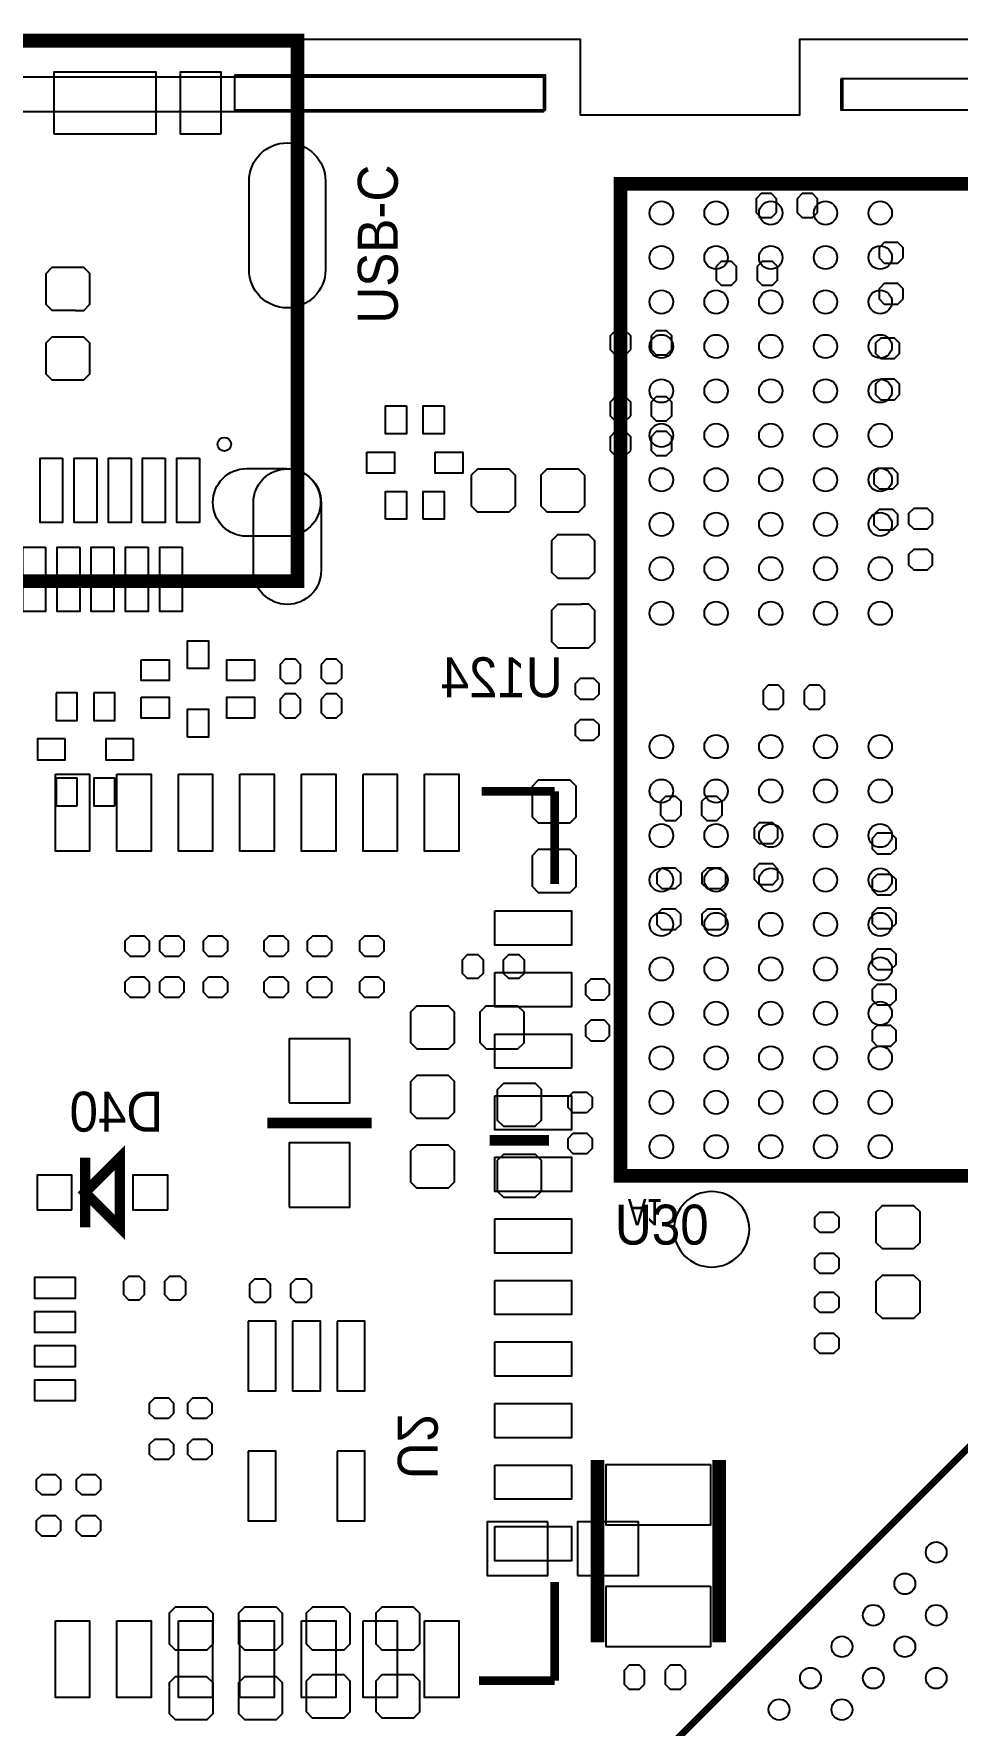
# Model space of a CAD drawing. Extents: x 0 to 69.6, y 0 to 50.1.
# Drawn here: x 13.6 to 27.1, y 25.36 to 50.08 of the extents above; entities that cross this region are included whole.
import ezdxf

# ---------------------------------------------------------------- set-up
doc = ezdxf.new("R2010")
doc.units = 0
for name, color, linetype in [('BG_OUTLINE', 254, 'CONTINUOUS'), ('BG_SOLDERMASK_BOTTOM', 40, 'CONTINUOUS'), ('BG_SOLDERMASK_TOP', 2, 'CONTINUOUS'), ('PG_SILKSCREEN_BOTTOM', 12, 'CONTINUOUS'), ('PG_SILKSCREEN_TOP', 254, 'CONTINUOUS'), ('PIN_BOTTOM', 1, 'CONTINUOUS'), ('PIN_TOP', 110, 'CONTINUOUS')]:
    doc.layers.add(name, color=color, linetype=linetype)

msp = doc.modelspace()

# ---------------------------------------------------------------- linework, layer by layer
at = {"layer": 'BG_OUTLINE'}
msp.add_lwpolyline([(44.79798, 50.000002), (24.79802, 50.000002), (24.79802, 48.89754), (21.59508, 48.89754), (21.59508, 50.000002), (0.999998, 50.000002), (0.01999, 50.000002), (0, 50.000002), (0, 49.980012), (0, 49.010011), (0.000102, 49.010087, 0.002521), (0, 49.000004), (0, 45.400011), (0, 43.99534), (0.00762, 43.99534, -1.003849), (0, 42.0116), (0, 22.000007)], format="xyb", dxfattribs=at)
at = {"layer": 'BG_SOLDERMASK_BOTTOM'}
for points in [[(16.5354, 49.4792), (16.5354, 48.9712), (21.082, 48.9712), (21.082, 49.4792)], [(25.4, 49.4284), (25.4, 48.9712), (31.1912, 48.9712), (31.1912, 49.4284)]]:
    msp.add_lwpolyline(points, close=True, dxfattribs=at)
at = {"layer": 'BG_SOLDERMASK_TOP'}
msp.add_lwpolyline([(5.0292, 38.735, 0.157299), (4.0386, 38.989), (4.0386, 49.4538), (21.0566, 49.4538), (21.0566, 48.9458), (6.0198, 48.9458, 0.975674), (6.0198, 46.9646, -1.007364), (6.0198, 42.9768, 0.415165), (5.0292, 41.9608)], format="xyb", close=True, dxfattribs=at)
msp.add_lwpolyline([(25.4254, 48.9712), (44.0944, 48.9712), (44.0944, 49.4284), (25.4254, 49.4284)], close=True, dxfattribs=at)
at = {"layer": 'PG_SILKSCREEN_BOTTOM'}
for points, const_width in [([(22.17801, 33.389976), (32.17799, 33.389976), (32.17799, 47.890024), (22.17801, 47.890024), (22.17801, 33.389976), (32.17799, 33.389976), (32.17799, 47.890024), (22.17801, 47.890024)], 0.2), ([(17.018, 34.163), (18.542, 34.163)], 0.1524), ([(21.1328, 33.909), (20.2692, 33.909)], 0.1524), ([(14.859, 33.655), (14.859, 32.639), (14.351, 33.147), (14.859, 33.655)], 0.1524), ([(14.351, 33.655), (14.351, 32.639)], 0.1524)]:
    msp.add_lwpolyline(points, dxfattribs=dict(at, const_width=const_width))
msp.add_lwpolyline([(24.064443, 32.608012, 1), (22.961556, 32.607995, 1)], format="xyb", close=True, dxfattribs=at)
at = {"layer": 'PG_SILKSCREEN_TOP'}
for points, const_width in [([(17.457014, 49.984635), (8.517026, 49.984635), (8.517026, 42.08465), (17.457014, 42.08465), (17.457014, 49.984635)], 0.2), ([(20.149998, 39.012012), (21.21601, 39.012012)], 0.127), ([(21.21601, 39.012012), (21.21601, 37.658802)], 0.127), ([(21.599601, 23.749), (36.095381, 38.244805)], 0.100101), ([(21.844, 26.5684), (21.844, 29.2354)], 0.2), ([(23.622, 26.5684), (23.622, 29.2354)], 0.2), ([(21.21601, 27.450999), (21.21601, 26.011988)], 0.127), ([(21.21601, 26.011988), (20.111288, 26.011988)], 0.127)]:
    msp.add_lwpolyline(points, dxfattribs=dict(at, const_width=const_width))
at = {"layer": 'PIN_BOTTOM'}
for points in [[(13.892111, 48.622801), (15.392108, 48.622801), (15.392108, 49.522799), (13.892111, 49.522799)], [(16.342106, 48.622788), (16.342106, 49.522786), (15.742107, 49.522786), (15.742107, 48.622788)], [(13.8811, 46.6725), (14.2113, 46.6725), (14.325905, 46.6725), (14.4145, 46.583905), (14.4145, 46.1264), (14.3256, 46.0375), (14.211605, 46.0375), (14.2113, 46.037805), (13.8684, 46.037805), (13.7795, 46.126705), (13.7795, 46.469605), (13.7795, 46.581289), (13.870711, 46.6725)], [(13.8811, 45.6565), (14.2113, 45.6565), (14.325905, 45.6565), (14.4145, 45.567905), (14.4145, 45.1104), (14.3256, 45.0215), (14.211605, 45.0215), (14.2113, 45.021805), (13.8684, 45.021805), (13.7795, 45.110705), (13.7795, 45.453605), (13.7795, 45.565289), (13.870711, 45.6565)], [(20.6375, 43.6245), (20.6375, 43.2943), (20.6375, 43.179695), (20.548905, 43.0911), (20.0914, 43.0911), (20.0025, 43.18), (20.0025, 43.293995), (20.002805, 43.2943), (20.002805, 43.6372), (20.091705, 43.7261), (20.434605, 43.7261), (20.546289, 43.7261), (20.6375, 43.634889)], [(21.6535, 43.6245), (21.6535, 43.2943), (21.6535, 43.179695), (21.564905, 43.0911), (21.1074, 43.0911), (21.0185, 43.18), (21.0185, 43.293995), (21.018805, 43.2943), (21.018805, 43.6372), (21.107705, 43.7261), (21.450605, 43.7261), (21.562289, 43.7261), (21.6535, 43.634889)], [(13.928598, 40.453208), (13.928598, 40.046808), (14.233398, 40.046808), (14.233398, 40.453208)], [(14.47861, 40.453208), (14.47861, 40.046808), (14.78341, 40.046808), (14.78341, 40.453208)], [(14.059205, 39.777416), (13.652805, 39.777416), (13.652805, 39.472616), (14.059205, 39.472616)], [(15.059203, 39.777416), (14.652803, 39.777416), (14.652803, 39.472616), (15.059203, 39.472616)], [(14.233398, 38.796824), (14.233398, 39.203224), (13.928598, 39.203224), (13.928598, 38.796824)], [(14.78341, 38.796824), (14.78341, 39.203224), (14.47861, 39.203224), (14.47861, 38.796824)], [(20.9931, 39.1795), (21.3233, 39.1795), (21.437905, 39.1795), (21.5265, 39.090905), (21.5265, 38.6334), (21.4376, 38.5445), (21.323605, 38.5445), (21.3233, 38.544805), (20.9804, 38.544805), (20.8915, 38.633705), (20.8915, 38.976605), (20.8915, 39.088289), (20.982711, 39.1795)], [(20.9931, 38.1635), (21.3233, 38.1635), (21.437905, 38.1635), (21.5265, 38.074905), (21.5265, 37.6174), (21.4376, 37.5285), (21.323605, 37.5285), (21.3233, 37.528805), (20.9804, 37.528805), (20.8915, 37.617705), (20.8915, 37.960605), (20.8915, 38.072289), (20.982711, 38.1635)], [(15.213, 36.598987), (15.013, 36.598987), (14.937994, 36.673993), (14.937994, 36.824006), (15.013, 36.899012), (15.213, 36.899012), (15.288006, 36.824006), (15.288006, 36.673993)], [(15.721, 36.598987), (15.521, 36.598987), (15.445994, 36.673993), (15.445994, 36.824006), (15.521, 36.899012), (15.721, 36.899012), (15.796006, 36.824006), (15.796006, 36.673993)], [(16.356, 36.598987), (16.156, 36.598987), (16.080994, 36.673993), (16.080994, 36.824006), (16.156, 36.899012), (16.356, 36.899012), (16.431006, 36.824006), (16.431006, 36.673993)], [(17.245, 36.598987), (17.045, 36.598987), (16.969994, 36.673993), (16.969994, 36.824006), (17.045, 36.899012), (17.245, 36.899012), (17.320006, 36.824006), (17.320006, 36.673993)], [(17.88, 36.598987), (17.68, 36.598987), (17.604994, 36.673993), (17.604994, 36.824006), (17.68, 36.899012), (17.88, 36.899012), (17.955006, 36.824006), (17.955006, 36.673993)], [(18.642, 36.598987), (18.442, 36.598987), (18.366994, 36.673993), (18.366994, 36.824006), (18.442, 36.899012), (18.642, 36.899012), (18.717006, 36.824006), (18.717006, 36.673993)], [(20.170013, 36.549), (20.170013, 36.349), (20.095007, 36.273994), (19.944994, 36.273994), (19.869988, 36.349), (19.869988, 36.549), (19.944994, 36.624006), (20.095007, 36.624006)], [(20.469987, 36.349), (20.469987, 36.549), (20.544993, 36.624006), (20.695006, 36.624006), (20.770012, 36.549), (20.770012, 36.349), (20.695006, 36.273994), (20.544993, 36.273994)], [(15.013, 36.299013), (15.213, 36.299013), (15.288006, 36.224007), (15.288006, 36.073994), (15.213, 35.998988), (15.013, 35.998988), (14.937994, 36.073994), (14.937994, 36.224007)], [(15.521, 36.299013), (15.721, 36.299013), (15.796006, 36.224007), (15.796006, 36.073994), (15.721, 35.998988), (15.521, 35.998988), (15.445994, 36.073994), (15.445994, 36.224007)], [(16.156, 36.299013), (16.356, 36.299013), (16.431006, 36.224007), (16.431006, 36.073994), (16.356, 35.998988), (16.156, 35.998988), (16.080994, 36.073994), (16.080994, 36.224007)], [(17.045, 36.299013), (17.245, 36.299013), (17.320006, 36.224007), (17.320006, 36.073994), (17.245, 35.998988), (17.045, 35.998988), (16.969994, 36.073994), (16.969994, 36.224007)], [(17.68, 36.299013), (17.88, 36.299013), (17.955006, 36.224007), (17.955006, 36.073994), (17.88, 35.998988), (17.68, 35.998988), (17.604994, 36.073994), (17.604994, 36.224007)], [(18.442, 36.299013), (18.642, 36.299013), (18.717006, 36.224007), (18.717006, 36.073994), (18.642, 35.998988), (18.442, 35.998988), (18.366994, 36.073994), (18.366994, 36.224007)], [(19.1135, 35.3441), (19.1135, 35.6743), (19.1135, 35.788905), (19.202095, 35.8775), (19.6596, 35.8775), (19.7485, 35.7886), (19.7485, 35.674605), (19.748195, 35.6743), (19.748195, 35.3314), (19.659295, 35.2425), (19.316395, 35.2425), (19.204711, 35.2425), (19.1135, 35.333711)], [(20.1295, 35.3441), (20.1295, 35.6743), (20.1295, 35.788905), (20.218095, 35.8775), (20.6756, 35.8775), (20.7645, 35.7886), (20.7645, 35.674605), (20.764195, 35.6743), (20.764195, 35.3314), (20.675295, 35.2425), (20.332395, 35.2425), (20.220711, 35.2425), (20.1295, 35.333711)], [(17.3355, 34.4551), (18.2245, 34.4551), (18.2245, 35.3949), (17.3355, 35.3949)], [(19.2151, 34.8615), (19.5453, 34.8615), (19.659905, 34.8615), (19.7485, 34.772905), (19.7485, 34.3154), (19.6596, 34.2265), (19.545605, 34.2265), (19.5453, 34.226805), (19.2024, 34.226805), (19.1135, 34.315705), (19.1135, 34.658605), (19.1135, 34.770289), (19.204711, 34.8615)], [(20.4851, 34.744812), (20.8153, 34.744812), (20.929905, 34.744812), (21.0185, 34.656217), (21.0185, 34.198712), (20.9296, 34.109812), (20.815605, 34.109812), (20.8153, 34.110117), (20.4724, 34.110117), (20.3835, 34.199017), (20.3835, 34.541917), (20.3835, 34.653601), (20.474711, 34.744812)], [(21.69, 34.312987), (21.49, 34.312987), (21.414994, 34.387993), (21.414994, 34.538006), (21.49, 34.613012), (21.69, 34.613012), (21.765006, 34.538006), (21.765006, 34.387993)], [(21.49, 34.013013), (21.69, 34.013013), (21.765006, 33.938007), (21.765006, 33.787994), (21.69, 33.712988), (21.49, 33.712988), (21.414994, 33.787994), (21.414994, 33.938007)], [(17.3355, 32.9311), (18.2245, 32.9311), (18.2245, 33.8709), (17.3355, 33.8709)], [(19.2151, 33.8455), (19.5453, 33.8455), (19.659905, 33.8455), (19.7485, 33.756905), (19.7485, 33.2994), (19.6596, 33.2105), (19.545605, 33.2105), (19.5453, 33.210805), (19.2024, 33.210805), (19.1135, 33.299705), (19.1135, 33.642605), (19.1135, 33.754289), (19.204711, 33.8455)], [(20.4851, 33.708188), (20.8153, 33.708188), (20.929905, 33.708188), (21.0185, 33.619592), (21.0185, 33.162088), (20.9296, 33.073188), (20.815605, 33.073188), (20.8153, 33.073492), (20.4724, 33.073492), (20.3835, 33.162392), (20.3835, 33.505292), (20.3835, 33.616976), (20.474711, 33.708188)], [(14.159001, 32.893), (14.159001, 33.401), (13.651001, 33.401), (13.651001, 32.893)], [(15.558999, 32.893), (15.558999, 33.401), (15.050999, 33.401), (15.050999, 32.893)], [(26.0223, 32.9565), (26.3525, 32.9565), (26.467105, 32.9565), (26.5557, 32.867905), (26.5557, 32.4104), (26.4668, 32.3215), (26.352805, 32.3215), (26.3525, 32.321805), (26.0096, 32.321805), (25.9207, 32.410705), (25.9207, 32.753605), (25.9207, 32.865289), (26.011911, 32.9565)], [(25.2968, 32.560387), (25.0968, 32.560387), (25.021794, 32.635393), (25.021794, 32.785406), (25.0968, 32.860412), (25.2968, 32.860412), (25.371806, 32.785406), (25.371806, 32.635393)], [(25.0968, 32.260413), (25.2968, 32.260413), (25.371806, 32.185407), (25.371806, 32.035394), (25.2968, 31.960388), (25.0968, 31.960388), (25.021794, 32.035394), (25.021794, 32.185407)], [(14.209878, 31.904267), (13.60998, 31.904267), (13.60998, 31.604267), (14.209878, 31.604267)], [(15.217013, 31.85), (15.217013, 31.65), (15.142007, 31.574994), (14.991994, 31.574994), (14.916988, 31.65), (14.916988, 31.85), (14.991994, 31.925006), (15.142007, 31.925006)], [(15.516987, 31.65), (15.516987, 31.85), (15.591993, 31.925006), (15.742006, 31.925006), (15.817012, 31.85), (15.817012, 31.65), (15.742006, 31.574994), (15.591993, 31.574994)], [(26.0223, 31.9405), (26.3525, 31.9405), (26.467105, 31.9405), (26.5557, 31.851905), (26.5557, 31.3944), (26.4668, 31.3055), (26.352805, 31.3055), (26.3525, 31.305805), (26.0096, 31.305805), (25.9207, 31.394705), (25.9207, 31.737605), (25.9207, 31.849289), (26.011911, 31.9405)], [(17.057497, 31.811697), (17.057497, 31.611697), (16.982491, 31.536691), (16.832478, 31.536691), (16.757472, 31.611697), (16.757472, 31.811697), (16.832478, 31.886703), (16.982491, 31.886703)], [(17.357471, 31.611697), (17.357471, 31.811697), (17.432477, 31.886703), (17.58249, 31.886703), (17.657496, 31.811697), (17.657496, 31.611697), (17.58249, 31.536691), (17.432477, 31.536691)], [(25.2968, 31.391987), (25.0968, 31.391987), (25.021794, 31.466993), (25.021794, 31.617006), (25.0968, 31.692012), (25.2968, 31.692012), (25.371806, 31.617006), (25.371806, 31.466993)], [(14.209878, 31.404268), (13.60998, 31.404268), (13.60998, 31.104269), (14.209878, 31.104269)], [(16.735298, 31.264657), (16.735298, 30.248657), (17.141698, 30.248657), (17.141698, 31.264657)], [(17.385284, 31.264657), (17.385284, 30.248657), (17.791684, 30.248657), (17.791684, 31.264657)], [(18.03527, 31.264657), (18.03527, 30.248657), (18.44167, 30.248657), (18.44167, 31.264657)], [(25.0968, 31.092013), (25.2968, 31.092013), (25.371806, 31.017007), (25.371806, 30.866994), (25.2968, 30.791988), (25.0968, 30.791988), (25.021794, 30.866994), (25.021794, 31.017007)], [(14.209878, 30.904244), (13.60998, 30.904244), (13.60998, 30.604244), (14.209878, 30.604244)], [(14.209878, 30.404244), (13.60998, 30.404244), (13.60998, 30.104245), (14.209878, 30.104245)], [(15.5686, 29.842587), (15.3686, 29.842587), (15.293594, 29.917593), (15.293594, 30.067606), (15.3686, 30.142612), (15.5686, 30.142612), (15.643606, 30.067606), (15.643606, 29.917593)], [(16.1274, 29.842587), (15.9274, 29.842587), (15.852394, 29.917593), (15.852394, 30.067606), (15.9274, 30.142612), (16.1274, 30.142612), (16.202406, 30.067606), (16.202406, 29.917593)], [(15.3686, 29.542613), (15.5686, 29.542613), (15.643606, 29.467607), (15.643606, 29.317594), (15.5686, 29.242588), (15.3686, 29.242588), (15.293594, 29.317594), (15.293594, 29.467607)], [(15.9274, 29.542613), (16.1274, 29.542613), (16.202406, 29.467607), (16.202406, 29.317594), (16.1274, 29.242588), (15.9274, 29.242588), (15.852394, 29.317594), (15.852394, 29.467607)], [(16.735298, 29.364737), (16.735298, 28.348737), (17.141698, 28.348737), (17.141698, 29.364737)], [(18.03527, 29.364737), (18.03527, 28.348737), (18.44167, 28.348737), (18.44167, 29.364737)], [(13.9176, 28.724987), (13.7176, 28.724987), (13.642594, 28.799993), (13.642594, 28.950006), (13.7176, 29.025012), (13.9176, 29.025012), (13.992606, 28.950006), (13.992606, 28.799993)], [(14.5018, 28.724987), (14.3018, 28.724987), (14.226794, 28.799993), (14.226794, 28.950006), (14.3018, 29.025012), (14.5018, 29.025012), (14.576806, 28.950006), (14.576806, 28.799993)], [(13.7176, 28.425013), (13.9176, 28.425013), (13.992606, 28.350007), (13.992606, 28.199994), (13.9176, 28.124988), (13.7176, 28.124988), (13.642594, 28.199994), (13.642594, 28.350007)], [(14.3018, 28.425013), (14.5018, 28.425013), (14.576806, 28.350007), (14.576806, 28.199994), (14.5018, 28.124988), (14.3018, 28.124988), (14.226794, 28.199994), (14.226794, 28.350007)], [(21.1185, 28.3337), (20.2295, 28.3337), (20.2295, 27.5463), (21.1185, 27.5463)], [(21.5535, 27.5463), (22.4425, 27.5463), (22.4425, 28.3337), (21.5535, 28.3337)], [(16.2179, 26.9875), (16.2179, 26.6573), (16.2179, 26.542695), (16.129305, 26.4541), (15.6718, 26.4541), (15.5829, 26.543), (15.5829, 26.656995), (15.583205, 26.6573), (15.583205, 27.0002), (15.672105, 27.0891), (16.015005, 27.0891), (16.126689, 27.0891), (16.2179, 26.997889)], [(17.2339, 26.9875), (17.2339, 26.6573), (17.2339, 26.542695), (17.145305, 26.4541), (16.6878, 26.4541), (16.5989, 26.543), (16.5989, 26.656995), (16.599205, 26.6573), (16.599205, 27.0002), (16.688105, 27.0891), (17.031005, 27.0891), (17.142689, 27.0891), (17.2339, 26.997889)], [(18.2245, 26.9875), (18.2245, 26.6573), (18.2245, 26.542695), (18.135905, 26.4541), (17.6784, 26.4541), (17.5895, 26.543), (17.5895, 26.656995), (17.589805, 26.6573), (17.589805, 27.0002), (17.678705, 27.0891), (18.021605, 27.0891), (18.133289, 27.0891), (18.2245, 26.997889)], [(19.2405, 26.9875), (19.2405, 26.6573), (19.2405, 26.542695), (19.151905, 26.4541), (18.6944, 26.4541), (18.6055, 26.543), (18.6055, 26.656995), (18.605805, 26.6573), (18.605805, 27.0002), (18.694705, 27.0891), (19.037605, 27.0891), (19.149289, 27.0891), (19.2405, 26.997889)], [(16.2179, 25.9715), (16.2179, 25.6413), (16.2179, 25.526695), (16.129305, 25.4381), (15.6718, 25.4381), (15.5829, 25.527), (15.5829, 25.640995), (15.583205, 25.6413), (15.583205, 25.9842), (15.672105, 26.0731), (16.015005, 26.0731), (16.126689, 26.0731), (16.2179, 25.981889)], [(17.2339, 25.9715), (17.2339, 25.6413), (17.2339, 25.526695), (17.145305, 25.4381), (16.6878, 25.4381), (16.5989, 25.527), (16.5989, 25.640995), (16.599205, 25.6413), (16.599205, 25.9842), (16.688105, 26.0731), (17.031005, 26.0731), (17.142689, 26.0731), (17.2339, 25.981889)], [(18.2245, 25.9969), (18.2245, 25.6667), (18.2245, 25.552095), (18.135905, 25.4635), (17.6784, 25.4635), (17.5895, 25.5524), (17.5895, 25.666395), (17.589805, 25.6667), (17.589805, 26.0096), (17.678705, 26.0985), (18.021605, 26.0985), (18.133289, 26.0985), (18.2245, 26.007289)], [(19.2405, 25.9969), (19.2405, 25.6667), (19.2405, 25.552095), (19.151905, 25.4635), (18.6944, 25.4635), (18.6055, 25.5524), (18.6055, 25.666395), (18.605805, 25.6667), (18.605805, 26.0096), (18.694705, 26.0985), (19.037605, 26.0985), (19.149289, 26.0985), (19.2405, 26.007289)]]:
    msp.add_lwpolyline(points, close=True, dxfattribs=at)
for points in [[(16.748227, 46.63694), (16.748227, 47.93234, -1), (17.865827, 47.93234), (17.865827, 46.63694, -1)], [(17.299127, 42.739335), (16.714927, 42.739335, -1), (16.714927, 43.729935), (17.299127, 43.729935, -1)], [(16.811727, 42.239336), (16.811727, 43.229936, -1), (17.802327, 43.229936), (17.802327, 42.239336, -1)]]:
    msp.add_lwpolyline(points, format="xyb", close=True, dxfattribs=at)
for centre, radius in [((22.778009, 47.465005), 0.17145), ((23.578007, 47.465005), 0.17145), ((24.378006, 47.465005), 0.17145), ((25.178004, 47.465005), 0.17145), ((25.978002, 47.465005), 0.17145), ((22.778009, 46.814994), 0.17145), ((23.578007, 46.814994), 0.17145), ((24.378006, 46.814994), 0.17145), ((25.178004, 46.814994), 0.17145), ((25.978002, 46.814994), 0.17145), ((22.778009, 46.165008), 0.17145), ((23.578007, 46.165008), 0.17145), ((24.378006, 46.165008), 0.17145), ((25.178004, 46.165008), 0.17145), ((25.978002, 46.165008), 0.17145), ((22.778009, 45.514997), 0.17145), ((23.578007, 45.514997), 0.17145), ((24.378006, 45.514997), 0.17145), ((25.178004, 45.514997), 0.17145), ((25.978002, 45.514997), 0.17145), ((22.778009, 44.865011), 0.17145), ((23.578007, 44.865011), 0.17145), ((24.378006, 44.865011), 0.17145), ((25.178004, 44.865011), 0.17145), ((25.978002, 44.865011), 0.17145), ((22.778009, 44.214999), 0.17145), ((23.578007, 44.214999), 0.17145), ((24.378006, 44.214999), 0.17145), ((25.178004, 44.214999), 0.17145), ((25.978002, 44.214999), 0.17145), ((16.387013, 44.084646), 0.1), ((22.778009, 43.564988), 0.17145), ((23.578007, 43.564988), 0.17145), ((24.378006, 43.564988), 0.17145), ((25.178004, 43.564988), 0.17145), ((25.978002, 43.564988), 0.17145), ((22.778009, 42.915002), 0.17145), ((23.578007, 42.915002), 0.17145), ((24.378006, 42.915002), 0.17145), ((25.178004, 42.915002), 0.17145), ((25.978002, 42.915002), 0.17145), ((22.778009, 42.26499), 0.17145), ((23.578007, 42.26499), 0.17145), ((24.378006, 42.26499), 0.17145), ((25.178004, 42.26499), 0.17145), ((25.978002, 42.26499), 0.17145), ((22.778009, 41.615004), 0.17145), ((23.578007, 41.615004), 0.17145), ((24.378006, 41.615004), 0.17145), ((25.178004, 41.615004), 0.17145), ((25.978002, 41.615004), 0.17145), ((22.778009, 39.664996), 0.17145), ((23.578007, 39.664996), 0.17145), ((24.378006, 39.664996), 0.17145), ((25.178004, 39.664996), 0.17145), ((25.978002, 39.664996), 0.17145), ((22.778009, 39.01501), 0.17145), ((23.578007, 39.01501), 0.17145), ((24.378006, 39.01501), 0.17145), ((25.178004, 39.01501), 0.17145), ((25.978002, 39.01501), 0.17145), ((22.778009, 38.364998), 0.17145), ((23.578007, 38.364998), 0.17145), ((24.378006, 38.364998), 0.17145), ((25.178004, 38.364998), 0.17145), ((25.978002, 38.364998), 0.17145), ((22.778009, 37.715012), 0.17145), ((23.578007, 37.715012), 0.17145), ((24.378006, 37.715012), 0.17145), ((25.178004, 37.715012), 0.17145), ((25.978002, 37.715012), 0.17145), ((22.778009, 37.065001), 0.17145), ((23.578007, 37.065001), 0.17145), ((24.378006, 37.065001), 0.17145), ((25.178004, 37.065001), 0.17145), ((25.978002, 37.065001), 0.17145), ((22.778009, 36.414989), 0.17145), ((23.578007, 36.414989), 0.17145), ((24.378006, 36.414989), 0.17145), ((25.178004, 36.414989), 0.17145), ((25.978002, 36.414989), 0.17145), ((22.778009, 35.765003), 0.17145), ((23.578007, 35.765003), 0.17145), ((24.378006, 35.765003), 0.17145), ((25.178004, 35.765003), 0.17145), ((25.978002, 35.765003), 0.17145), ((22.778009, 35.114992), 0.17145), ((23.578007, 35.114992), 0.17145), ((24.378006, 35.114992), 0.17145), ((25.178004, 35.114992), 0.17145), ((25.978002, 35.114992), 0.17145), ((22.778009, 34.465006), 0.17145), ((23.578007, 34.465006), 0.17145), ((24.378006, 34.465006), 0.17145), ((25.178004, 34.465006), 0.17145), ((25.978002, 34.465006), 0.17145), ((22.778009, 33.814995), 0.17145), ((23.578007, 33.814995), 0.17145), ((24.378006, 33.814995), 0.17145), ((25.178004, 33.814995), 0.17145), ((25.978002, 33.814995), 0.17145)]:
    msp.add_circle(centre, radius, dxfattribs=at)
at = {"layer": 'PIN_TOP'}
for points in [[(16.748227, 46.63694), (16.748227, 47.93234, -1), (17.865827, 47.93234), (17.865827, 46.63694, -1)], [(17.299127, 42.739335), (16.714927, 42.739335, -1), (16.714927, 43.729935), (17.299127, 43.729935, -1)], [(16.811727, 42.239336), (16.811727, 43.229936, -1), (17.802327, 43.229936), (17.802327, 42.239336, -1)]]:
    msp.add_lwpolyline(points, format="xyb", close=True, dxfattribs=at)
for points in [[(24.462613, 47.4742), (24.462613, 47.6742), (24.387607, 47.749206), (24.237594, 47.749206), (24.162588, 47.6742), (24.162588, 47.4742), (24.237594, 47.399194), (24.387607, 47.399194)], [(24.762587, 47.6742), (24.762587, 47.4742), (24.837593, 47.399194), (24.987606, 47.399194), (25.062612, 47.4742), (25.062612, 47.6742), (24.987606, 47.749206), (24.837593, 47.749206)], [(26.0366, 46.733587), (26.2366, 46.733587), (26.311606, 46.808593), (26.311606, 46.958606), (26.2366, 47.033612), (26.0366, 47.033612), (25.961594, 46.958606), (25.961594, 46.808593)], [(23.878413, 46.4836), (23.878413, 46.6836), (23.803407, 46.758606), (23.653394, 46.758606), (23.578388, 46.6836), (23.578388, 46.4836), (23.653394, 46.408594), (23.803407, 46.408594)], [(24.178387, 46.6836), (24.178387, 46.4836), (24.253393, 46.408594), (24.403406, 46.408594), (24.478412, 46.4836), (24.478412, 46.6836), (24.403406, 46.758606), (24.253393, 46.758606)], [(26.2366, 46.433613), (26.0366, 46.433613), (25.961594, 46.358607), (25.961594, 46.208594), (26.0366, 46.133588), (26.2366, 46.133588), (26.311606, 46.208594), (26.311606, 46.358607)], [(22.329013, 45.4676), (22.329013, 45.6676), (22.254007, 45.742606), (22.103994, 45.742606), (22.028988, 45.6676), (22.028988, 45.4676), (22.103994, 45.392594), (22.254007, 45.392594)], [(22.628987, 45.6676), (22.628987, 45.4676), (22.703993, 45.392594), (22.854006, 45.392594), (22.929012, 45.4676), (22.929012, 45.6676), (22.854006, 45.742606), (22.703993, 45.742606)], [(25.9858, 45.336587), (26.1858, 45.336587), (26.260806, 45.411593), (26.260806, 45.561606), (26.1858, 45.636612), (25.9858, 45.636612), (25.910794, 45.561606), (25.910794, 45.411593)], [(26.1858, 45.036613), (25.9858, 45.036613), (25.910794, 44.961607), (25.910794, 44.811594), (25.9858, 44.736588), (26.1858, 44.736588), (26.260806, 44.811594), (26.260806, 44.961607)], [(22.329013, 44.5024), (22.329013, 44.7024), (22.254007, 44.777406), (22.103994, 44.777406), (22.028988, 44.7024), (22.028988, 44.5024), (22.103994, 44.427394), (22.254007, 44.427394)], [(22.628987, 44.7024), (22.628987, 44.5024), (22.703993, 44.427394), (22.854006, 44.427394), (22.929012, 44.5024), (22.929012, 44.7024), (22.854006, 44.777406), (22.703993, 44.777406)], [(19.04939, 44.644208), (19.04939, 44.237808), (18.74459, 44.237808), (18.74459, 44.644208)], [(19.599402, 44.644208), (19.599402, 44.237808), (19.294602, 44.237808), (19.294602, 44.644208)], [(22.329013, 43.9944), (22.329013, 44.1944), (22.254007, 44.269406), (22.103994, 44.269406), (22.028988, 44.1944), (22.028988, 43.9944), (22.103994, 43.919394), (22.254007, 43.919394)], [(22.628987, 44.1944), (22.628987, 43.9944), (22.703993, 43.919394), (22.854006, 43.919394), (22.929012, 43.9944), (22.929012, 44.1944), (22.854006, 44.269406), (22.703993, 44.269406)], [(14.022222, 43.87944), (14.022222, 42.93964), (13.692022, 42.93964), (13.692022, 43.87944)], [(14.522018, 43.87944), (14.522018, 42.93964), (14.191818, 42.93964), (14.191818, 43.87944)], [(15.02222, 43.87944), (15.02222, 42.93964), (14.69202, 42.93964), (14.69202, 43.87944)], [(15.522016, 43.87944), (15.522016, 42.93964), (15.191816, 42.93964), (15.191816, 43.87944)], [(16.022218, 43.87944), (16.022218, 42.93964), (15.692018, 42.93964), (15.692018, 43.87944)], [(18.468797, 43.968416), (18.875197, 43.968416), (18.875197, 43.663616), (18.468797, 43.663616)], [(19.468795, 43.968416), (19.875195, 43.968416), (19.875195, 43.663616), (19.468795, 43.663616)], [(25.9604, 43.431587), (26.1604, 43.431587), (26.235406, 43.506593), (26.235406, 43.656606), (26.1604, 43.731612), (25.9604, 43.731612), (25.885394, 43.656606), (25.885394, 43.506593)], [(18.74459, 42.987824), (18.74459, 43.394224), (19.04939, 43.394224), (19.04939, 42.987824)], [(19.294602, 42.987824), (19.294602, 43.394224), (19.599402, 43.394224), (19.599402, 42.987824)], [(26.1604, 43.131613), (25.9604, 43.131613), (25.885394, 43.056607), (25.885394, 42.906594), (25.9604, 42.831588), (26.1604, 42.831588), (26.235406, 42.906594), (26.235406, 43.056607)], [(26.4684, 42.847387), (26.6684, 42.847387), (26.743406, 42.922393), (26.743406, 43.072406), (26.6684, 43.147412), (26.4684, 43.147412), (26.393394, 43.072406), (26.393394, 42.922393)], [(13.77221, 42.579442), (13.77221, 41.639642), (13.44201, 41.639642), (13.44201, 42.579442)], [(14.272031, 42.579442), (14.272031, 41.639642), (13.941831, 41.639642), (13.941831, 42.579442)], [(14.772208, 42.579442), (14.772208, 41.639642), (14.442008, 41.639642), (14.442008, 42.579442)], [(15.272029, 42.579442), (15.272029, 41.639642), (14.941829, 41.639642), (14.941829, 42.579442)], [(15.772232, 42.579442), (15.772232, 41.639642), (15.442032, 41.639642), (15.442032, 42.579442)], [(21.2725, 42.1259), (21.6027, 42.1259), (21.717305, 42.1259), (21.8059, 42.214495), (21.8059, 42.672), (21.717, 42.7609), (21.603005, 42.7609), (21.6027, 42.760595), (21.2598, 42.760595), (21.1709, 42.671695), (21.1709, 42.328795), (21.1709, 42.217111), (21.262111, 42.1259)], [(26.6684, 42.547413), (26.4684, 42.547413), (26.393394, 42.472407), (26.393394, 42.322394), (26.4684, 42.247388), (26.6684, 42.247388), (26.743406, 42.322394), (26.743406, 42.472407)], [(21.2725, 41.1099), (21.6027, 41.1099), (21.717305, 41.1099), (21.8059, 41.198495), (21.8059, 41.656), (21.717, 41.7449), (21.603005, 41.7449), (21.6027, 41.744595), (21.2598, 41.744595), (21.1709, 41.655695), (21.1709, 41.312795), (21.1709, 41.201111), (21.262111, 41.1099)], [(15.848584, 40.804795), (15.848584, 41.211195), (16.153384, 41.211195), (16.153384, 40.804795)], [(15.172792, 40.935402), (15.579192, 40.935402), (15.579192, 40.630602), (15.172792, 40.630602)], [(16.829176, 40.630602), (16.422776, 40.630602), (16.422776, 40.935402), (16.829176, 40.935402)], [(17.503013, 40.667), (17.503013, 40.867), (17.428007, 40.942006), (17.277994, 40.942006), (17.202988, 40.867), (17.202988, 40.667), (17.277994, 40.591994), (17.428007, 40.591994)], [(17.802987, 40.867), (17.802987, 40.667), (17.877993, 40.591994), (18.028006, 40.591994), (18.103012, 40.667), (18.103012, 40.867), (18.028006, 40.942006), (17.877993, 40.942006)], [(21.5916, 40.358187), (21.7916, 40.358187), (21.866606, 40.433193), (21.866606, 40.583206), (21.7916, 40.658212), (21.5916, 40.658212), (21.516594, 40.583206), (21.516594, 40.433193)], [(24.564213, 40.286), (24.564213, 40.486), (24.489207, 40.561006), (24.339194, 40.561006), (24.264188, 40.486), (24.264188, 40.286), (24.339194, 40.210994), (24.489207, 40.210994)], [(24.864187, 40.486), (24.864187, 40.286), (24.939193, 40.210994), (25.089206, 40.210994), (25.164212, 40.286), (25.164212, 40.486), (25.089206, 40.561006), (24.939193, 40.561006)], [(15.172792, 40.38539), (15.579192, 40.38539), (15.579192, 40.08059), (15.172792, 40.08059)], [(16.829176, 40.08059), (16.422776, 40.08059), (16.422776, 40.38539), (16.829176, 40.38539)], [(17.503013, 40.159), (17.503013, 40.359), (17.428007, 40.434006), (17.277994, 40.434006), (17.202988, 40.359), (17.202988, 40.159), (17.277994, 40.083994), (17.428007, 40.083994)], [(17.802987, 40.359), (17.802987, 40.159), (17.877993, 40.083994), (18.028006, 40.083994), (18.103012, 40.159), (18.103012, 40.359), (18.028006, 40.434006), (17.877993, 40.434006)], [(15.848584, 39.804797), (15.848584, 40.211197), (16.153384, 40.211197), (16.153384, 39.804797)], [(21.7916, 40.058213), (21.5916, 40.058213), (21.516594, 39.983207), (21.516594, 39.833194), (21.5916, 39.758188), (21.7916, 39.758188), (21.866606, 39.833194), (21.866606, 39.983207)], [(13.916012, 39.261986), (14.416011, 39.261986), (14.416011, 38.136995), (13.916012, 38.136995)], [(14.81601, 39.261986), (15.316009, 39.261986), (15.316009, 38.136995), (14.81601, 38.136995)], [(15.716009, 39.261986), (16.216008, 39.261986), (16.216008, 38.136995), (15.716009, 38.136995)], [(16.616007, 39.261986), (17.116006, 39.261986), (17.116006, 38.136995), (16.616007, 38.136995)], [(17.516005, 39.261986), (18.016004, 39.261986), (18.016004, 38.136995), (17.516005, 38.136995)], [(18.416003, 39.261986), (18.916002, 39.261986), (18.916002, 38.136995), (18.416003, 38.136995)], [(19.316001, 39.261986), (19.816001, 39.261986), (19.816001, 38.136995), (19.316001, 38.136995)], [(23.065613, 38.6604), (23.065613, 38.8604), (22.990607, 38.935406), (22.840594, 38.935406), (22.765588, 38.8604), (22.765588, 38.6604), (22.840594, 38.585394), (22.990607, 38.585394)], [(23.365587, 38.8604), (23.365587, 38.6604), (23.440593, 38.585394), (23.590606, 38.585394), (23.665612, 38.6604), (23.665612, 38.8604), (23.590606, 38.935406), (23.440593, 38.935406)], [(24.2078, 38.249987), (24.4078, 38.249987), (24.482806, 38.324993), (24.482806, 38.475006), (24.4078, 38.550012), (24.2078, 38.550012), (24.132794, 38.475006), (24.132794, 38.324993)], [(25.935, 38.097587), (26.135, 38.097587), (26.210006, 38.172593), (26.210006, 38.322606), (26.135, 38.397612), (25.935, 38.397612), (25.859994, 38.322606), (25.859994, 38.172593)], [(22.7854, 37.589587), (22.9854, 37.589587), (23.060406, 37.664593), (23.060406, 37.814606), (22.9854, 37.889612), (22.7854, 37.889612), (22.710394, 37.814606), (22.710394, 37.664593)], [(23.4458, 37.589587), (23.6458, 37.589587), (23.720806, 37.664593), (23.720806, 37.814606), (23.6458, 37.889612), (23.4458, 37.889612), (23.370794, 37.814606), (23.370794, 37.664593)], [(24.4078, 37.950013), (24.2078, 37.950013), (24.132794, 37.875007), (24.132794, 37.724994), (24.2078, 37.649988), (24.4078, 37.649988), (24.482806, 37.724994), (24.482806, 37.875007)], [(26.135, 37.797613), (25.935, 37.797613), (25.859994, 37.722607), (25.859994, 37.572594), (25.935, 37.497588), (26.135, 37.497588), (26.210006, 37.572594), (26.210006, 37.722607)], [(20.340993, 37.26199), (21.465984, 37.26199), (21.465984, 36.761992), (20.340993, 36.761992)], [(22.9854, 37.289613), (22.7854, 37.289613), (22.710394, 37.214607), (22.710394, 37.064594), (22.7854, 36.989588), (22.9854, 36.989588), (23.060406, 37.064594), (23.060406, 37.214607)], [(23.6458, 37.289613), (23.4458, 37.289613), (23.370794, 37.214607), (23.370794, 37.064594), (23.4458, 36.989588), (23.6458, 36.989588), (23.720806, 37.064594), (23.720806, 37.214607)], [(25.935, 37.005387), (26.135, 37.005387), (26.210006, 37.080393), (26.210006, 37.230406), (26.135, 37.305412), (25.935, 37.305412), (25.859994, 37.230406), (25.859994, 37.080393)], [(26.135, 36.705413), (25.935, 36.705413), (25.859994, 36.630407), (25.859994, 36.480394), (25.935, 36.405388), (26.135, 36.405388), (26.210006, 36.480394), (26.210006, 36.630407)], [(20.340993, 36.361992), (21.465984, 36.361992), (21.465984, 35.861993), (20.340993, 35.861993)], [(21.744, 35.963987), (21.944, 35.963987), (22.019006, 36.038993), (22.019006, 36.189006), (21.944, 36.264012), (21.744, 36.264012), (21.668994, 36.189006), (21.668994, 36.038993)], [(25.935, 35.887787), (26.135, 35.887787), (26.210006, 35.962793), (26.210006, 36.112806), (26.135, 36.187812), (25.935, 36.187812), (25.859994, 36.112806), (25.859994, 35.962793)], [(21.944, 35.664013), (21.744, 35.664013), (21.668994, 35.589007), (21.668994, 35.438994), (21.744, 35.363988), (21.944, 35.363988), (22.019006, 35.438994), (22.019006, 35.589007)], [(20.340993, 35.461994), (21.465984, 35.461994), (21.465984, 34.961995), (20.340993, 34.961995)], [(26.135, 35.587813), (25.935, 35.587813), (25.859994, 35.512807), (25.859994, 35.362794), (25.935, 35.287788), (26.135, 35.287788), (26.210006, 35.362794), (26.210006, 35.512807)], [(20.340993, 34.561996), (21.465984, 34.561996), (21.465984, 34.061997), (20.340993, 34.061997)], [(20.340993, 33.661998), (21.465984, 33.661998), (21.465984, 33.161999), (20.340993, 33.161999)], [(20.340993, 32.761999), (21.465984, 32.761999), (21.465984, 32.262), (20.340993, 32.262)], [(20.340993, 31.862001), (21.465984, 31.862001), (21.465984, 31.362002), (20.340993, 31.362002)], [(20.340993, 30.962003), (21.465984, 30.962003), (21.465984, 30.462004), (20.340993, 30.462004)], [(20.340993, 30.062005), (21.465984, 30.062005), (21.465984, 29.562006), (20.340993, 29.562006)], [(20.340993, 29.162007), (21.465984, 29.162007), (21.465984, 28.662008), (20.340993, 28.662008)], [(23.495, 29.1719), (23.495, 28.2829), (21.971, 28.2829), (21.971, 29.1719)], [(20.340993, 28.262009), (21.465984, 28.262009), (21.465984, 27.76201), (20.340993, 27.76201)], [(23.495, 27.3939), (23.495, 26.5049), (21.971, 26.5049), (21.971, 27.3939)], [(13.916012, 26.887005), (14.416011, 26.887005), (14.416011, 25.762014), (13.916012, 25.762014)], [(14.81601, 26.887005), (15.316009, 26.887005), (15.316009, 25.762014), (14.81601, 25.762014)], [(15.716009, 26.887005), (16.216008, 26.887005), (16.216008, 25.762014), (15.716009, 25.762014)], [(16.616007, 26.887005), (17.116006, 26.887005), (17.116006, 25.762014), (16.616007, 25.762014)], [(17.516005, 26.887005), (18.016004, 26.887005), (18.016004, 25.762014), (17.516005, 25.762014)], [(18.416003, 26.887005), (18.916002, 26.887005), (18.916002, 25.762014), (18.416003, 25.762014)], [(19.316001, 26.887005), (19.816001, 26.887005), (19.816001, 25.762014), (19.316001, 25.762014)], [(22.532213, 25.9604), (22.532213, 26.1604), (22.457207, 26.235406), (22.307194, 26.235406), (22.232188, 26.1604), (22.232188, 25.9604), (22.307194, 25.885394), (22.457207, 25.885394)], [(22.832187, 26.1604), (22.832187, 25.9604), (22.907193, 25.885394), (23.057206, 25.885394), (23.132212, 25.9604), (23.132212, 26.1604), (23.057206, 26.235406), (22.907193, 26.235406)]]:
    msp.add_lwpolyline(points, close=True, dxfattribs=at)
for centre, radius in [((16.387013, 44.084646), 0.1), ((26.797076, 27.885644), 0.1524), ((26.337438, 27.426031), 0.1524), ((25.87785, 26.966418), 0.1524), ((26.796975, 26.966494), 0.1524), ((25.418212, 26.50678), 0.1524), ((26.337387, 26.506881), 0.1524), ((24.958446, 26.04704), 0.1524), ((25.877749, 26.047243), 0.1524), ((26.797, 26.047243), 0.1524), ((24.498833, 25.587401), 0.1524), ((25.417983, 25.587503), 0.1524)]:
    msp.add_circle(centre, radius, dxfattribs=at)

# ---------------------------------------------------------------- texts
at = {"layer": 'PG_SILKSCREEN_BOTTOM', "text_generation_flag": 2, "width": 0.956522}
for s, p in [('U124', (21.336, 40.386)), ('D40', (15.494, 34.036))]:
    msp.add_text(s, height=0.5842, dxfattribs=at).set_placement(p)
at = {"layer": 'PG_SILKSCREEN_BOTTOM', "text_generation_flag": 2}
for s, height, rotation, width, p in [('A1', 0.381, 180, 0.8, (22.287992, 33.049997)), ('U2', 0.5842, 270, 0.956522, (18.923, 28.956))]:
    msp.add_text(s, height=height, rotation=rotation, dxfattribs=dict(at, width=width)).set_placement(p)
at = {"layer": 'PG_SILKSCREEN_TOP', "width": 0.956522}
msp.add_text('USB-C', height=0.5842, rotation=90, dxfattribs=at).set_placement((18.923, 45.847))
msp.add_text('U30', height=0.5842, dxfattribs=at).set_placement((22.098, 32.385))

doc.saveas('drawing.dxf')
